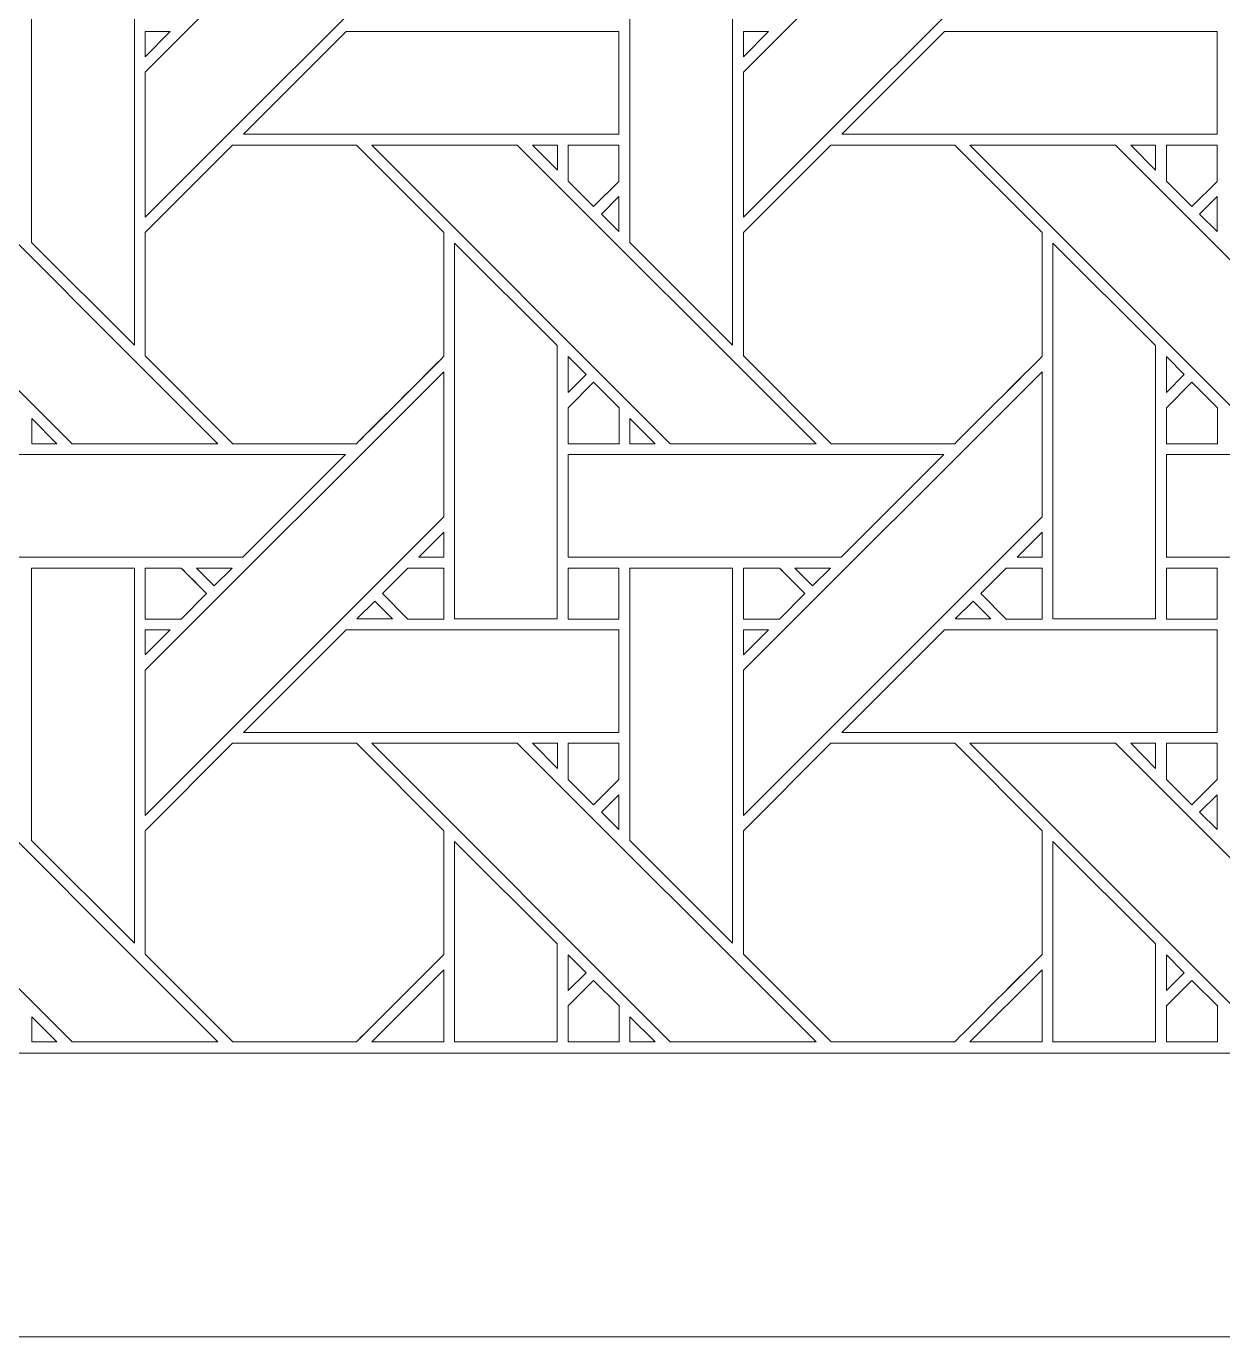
# Model space of a CAD drawing. Header units: inches. Extents: x 3.4 to 21.4, y 4.6 to 13.6.
# Drawn here: x 14.804 to 16.701, y 4.595 to 6.673 of the extents above; entities that cross this region are included whole.
import ezdxf

# ---------------------------------------------------------------- set-up
doc = ezdxf.new("R2010")
doc.units = ezdxf.units.IN
doc.header["$MEASUREMENT"] = 0
doc.layers.add('Design', color=7, linetype='Continuous', lineweight=0)

msp = doc.modelspace()

# ---------------------------------------------------------------- linework, layer by layer
at = {"layer": 'Design'}
for points, knots in [([(3.3829, 13.5948), (3.3829, 13.5948), (3.3829, 4.5948), (3.3829, 4.5948), (3.3829, 4.5948), (21.3829, 4.5948), (21.3829, 4.5948), (21.3829, 4.5948), (21.3829, 13.5948), (21.3829, 13.5948), (21.3829, 13.5948), (3.3829, 13.5948), (3.3829, 13.5948)], [0, 0, 0, 0, 1, 1, 1, 2, 2, 2, 3, 3, 3, 4, 4, 4, 4]), ([(3.8379, 13.1448), (3.8379, 13.1448), (3.8379, 5.0448), (3.8379, 5.0448), (3.8379, 5.0448), (20.9329, 5.0448), (20.9329, 5.0448), (20.9329, 5.0448), (20.9329, 13.1448), (20.9329, 13.1448), (20.9329, 13.1448), (3.8379, 13.1448), (3.8379, 13.1448)], [0, 0, 0, 0, 1, 1, 1, 2, 2, 2, 3, 3, 3, 4, 4, 4, 4]), ([(14.9922, 6.6007), (14.9922, 6.6007), (15.4659, 7.0743), (15.4659, 7.0743), (15.4659, 7.0743), (15.4659, 6.8442), (15.4659, 6.8442), (15.4659, 6.8442), (14.9922, 6.3706), (14.9922, 6.3706), (14.9922, 6.3706), (14.9922, 6.6007), (14.9922, 6.6007)], [0, 0, 0, 0, 1, 1, 1, 2, 2, 2, 3, 3, 3, 4, 4, 4, 4]), ([(15.941, 6.6007), (15.941, 6.6007), (16.4146, 7.0743), (16.4146, 7.0743), (16.4146, 7.0743), (16.4146, 6.8442), (16.4146, 6.8442), (16.4146, 6.8442), (15.941, 6.3706), (15.941, 6.3706), (15.941, 6.3706), (15.941, 6.6007), (15.941, 6.6007)], [0, 0, 0, 0, 1, 1, 1, 2, 2, 2, 3, 3, 3, 4, 4, 4, 4]), ([(14.9751, 6.7628), (14.9751, 6.7628), (14.9751, 6.1677), (14.9751, 6.1677), (14.9751, 6.1677), (14.8122, 6.3306), (14.8122, 6.3306), (14.8122, 6.3306), (14.8122, 6.7628), (14.8122, 6.7628), (14.8122, 6.7628), (14.9751, 6.7628), (14.9751, 6.7628)], [0, 0, 0, 0, 1, 1, 1, 2, 2, 2, 3, 3, 3, 4, 4, 4, 4]), ([(15.9238, 6.7628), (15.9238, 6.7628), (15.9238, 6.1677), (15.9238, 6.1677), (15.9238, 6.1677), (15.7609, 6.3306), (15.7609, 6.3306), (15.7609, 6.3306), (15.7609, 6.7628), (15.7609, 6.7628), (15.7609, 6.7628), (15.9238, 6.7628), (15.9238, 6.7628)], [0, 0, 0, 0, 1, 1, 1, 2, 2, 2, 3, 3, 3, 4, 4, 4, 4]), ([(15.0321, 6.6649), (15.0321, 6.6649), (14.9922, 6.625), (14.9922, 6.625), (14.9922, 6.625), (14.9922, 6.6649), (14.9922, 6.6649), (14.9922, 6.6649), (15.0321, 6.6649), (15.0321, 6.6649)], [0, 0, 0, 0, 1, 1, 1, 2, 2, 2, 3, 3, 3, 3]), ([(15.1481, 6.502), (15.1481, 6.502), (15.3109, 6.6648), (15.3109, 6.6648), (15.3109, 6.6648), (15.7434, 6.6648), (15.7434, 6.6648), (15.7434, 6.6648), (15.7434, 6.502), (15.7434, 6.502), (15.7434, 6.502), (15.1481, 6.502), (15.1481, 6.502)], [0, 0, 0, 0, 1, 1, 1, 2, 2, 2, 3, 3, 3, 4, 4, 4, 4]), ([(15.9808, 6.6649), (15.9808, 6.6649), (15.941, 6.625), (15.941, 6.625), (15.941, 6.625), (15.941, 6.6649), (15.941, 6.6649), (15.941, 6.6649), (15.9808, 6.6649), (15.9808, 6.6649)], [0, 0, 0, 0, 1, 1, 1, 2, 2, 2, 3, 3, 3, 3]), ([(16.0968, 6.502), (16.0968, 6.502), (16.2596, 6.6648), (16.2596, 6.6648), (16.2596, 6.6648), (16.6921, 6.6648), (16.6921, 6.6648), (16.6921, 6.6648), (16.6921, 6.502), (16.6921, 6.502), (16.6921, 6.502), (16.0968, 6.502), (16.0968, 6.502)], [0, 0, 0, 0, 1, 1, 1, 2, 2, 2, 3, 3, 3, 4, 4, 4, 4]), ([(14.4026, 6.4849), (14.4026, 6.4849), (14.6336, 6.4849), (14.6336, 6.4849), (14.6336, 6.4849), (15.1072, 6.0113), (15.1072, 6.0113), (15.1072, 6.0113), (14.8762, 6.0113), (14.8762, 6.0113), (14.8762, 6.0113), (14.4026, 6.4849), (14.4026, 6.4849)], [0, 0, 0, 0, 1, 1, 1, 2, 2, 2, 3, 3, 3, 4, 4, 4, 4]), ([(15.1309, 6.4849), (15.1309, 6.4849), (15.3271, 6.4849), (15.3271, 6.4849), (15.3271, 6.4849), (15.4659, 6.3462), (15.4659, 6.3462), (15.4659, 6.3462), (15.4659, 6.1499), (15.4659, 6.1499), (15.4481, 6.132), (15.3362, 6.0203), (15.3272, 6.0113), (15.3272, 6.0113), (15.1315, 6.0113), (15.1315, 6.0113), (15.1315, 6.0113), (14.9922, 6.1505), (14.9922, 6.1505), (14.9922, 6.1505), (14.9922, 6.3462), (14.9922, 6.3462), (14.9922, 6.3462), (15.1309, 6.4849), (15.1309, 6.4849)], [0, 0, 0, 0, 1, 1, 1, 2, 2, 2, 3, 3, 3, 4, 4, 4, 5, 5, 5, 6, 6, 6, 7, 7, 7, 8, 8, 8, 8]), ([(14.9922, 6.1505), (14.9922, 6.1505), (14.9922, 6.3462), (14.9922, 6.3462), (14.9922, 6.3462), (15.1309, 6.4849), (15.1309, 6.4849), (15.1309, 6.4849), (15.3271, 6.4849), (15.3271, 6.4849), (15.3271, 6.4849), (15.4659, 6.3462), (15.4659, 6.3462), (15.4659, 6.3462), (15.4659, 6.1499), (15.4659, 6.1499), (15.4474, 6.1313), (15.3357, 6.0197), (15.3272, 6.0113), (15.3272, 6.0113), (15.1315, 6.0113), (15.1315, 6.0113), (15.1315, 6.0113), (14.9922, 6.1505), (14.9922, 6.1505)], [0, 0, 0, 0, 1, 1, 1, 2, 2, 2, 3, 3, 3, 4, 4, 4, 5, 5, 5, 6, 6, 6, 7, 7, 7, 8, 8, 8, 8]), ([(15.3514, 6.4849), (15.3514, 6.4849), (15.5823, 6.4849), (15.5823, 6.4849), (15.5823, 6.4849), (16.056, 6.0113), (16.056, 6.0113), (16.056, 6.0113), (15.8249, 6.0113), (15.8249, 6.0113), (15.8249, 6.0113), (15.3514, 6.4849), (15.3514, 6.4849)], [0, 0, 0, 0, 1, 1, 1, 2, 2, 2, 3, 3, 3, 4, 4, 4, 4]), ([(15.6459, 6.4849), (15.6459, 6.4849), (15.6459, 6.4451), (15.6459, 6.4451), (15.6459, 6.4451), (15.6064, 6.4849), (15.6064, 6.4849), (15.6064, 6.4849), (15.6459, 6.4849), (15.6459, 6.4849)], [0, 0, 0, 0, 1, 1, 1, 2, 2, 2, 3, 3, 3, 3]), ([(15.7434, 6.4849), (15.7434, 6.4849), (15.7434, 6.4273), (15.7434, 6.4273), (15.7434, 6.4273), (15.7034, 6.3873), (15.7034, 6.3873), (15.7034, 6.3873), (15.6631, 6.4277), (15.6631, 6.4277), (15.6631, 6.4277), (15.6631, 6.4849), (15.6631, 6.4849), (15.6631, 6.4849), (15.7434, 6.4849), (15.7434, 6.4849)], [0, 0, 0, 0, 1, 1, 1, 2, 2, 2, 3, 3, 3, 4, 4, 4, 5, 5, 5, 5]), ([(15.7034, 6.3873), (15.7034, 6.3873), (15.6631, 6.4277), (15.6631, 6.4277), (15.6631, 6.4277), (15.6631, 6.4849), (15.6631, 6.4849), (15.6631, 6.4849), (15.7434, 6.4849), (15.7434, 6.4849), (15.7434, 6.4849), (15.7434, 6.4273), (15.7434, 6.4273), (15.7434, 6.4273), (15.7034, 6.3873), (15.7034, 6.3873)], [0, 0, 0, 0, 1, 1, 1, 2, 2, 2, 3, 3, 3, 4, 4, 4, 5, 5, 5, 5]), ([(16.0797, 6.4849), (16.0797, 6.4849), (16.2759, 6.4849), (16.2759, 6.4849), (16.2759, 6.4849), (16.4146, 6.3462), (16.4146, 6.3462), (16.4146, 6.3462), (16.4146, 6.1499), (16.4146, 6.1499), (16.3968, 6.132), (16.2849, 6.0203), (16.2759, 6.0113), (16.2759, 6.0113), (16.0802, 6.0113), (16.0802, 6.0113), (16.0802, 6.0113), (15.941, 6.1505), (15.941, 6.1505), (15.941, 6.1505), (15.941, 6.3462), (15.941, 6.3462), (15.941, 6.3462), (16.0797, 6.4849), (16.0797, 6.4849)], [0, 0, 0, 0, 1, 1, 1, 2, 2, 2, 3, 3, 3, 4, 4, 4, 5, 5, 5, 6, 6, 6, 7, 7, 7, 8, 8, 8, 8]), ([(15.941, 6.1505), (15.941, 6.1505), (15.941, 6.3462), (15.941, 6.3462), (15.941, 6.3462), (16.0797, 6.4849), (16.0797, 6.4849), (16.0797, 6.4849), (16.2759, 6.4849), (16.2759, 6.4849), (16.2759, 6.4849), (16.4146, 6.3462), (16.4146, 6.3462), (16.4146, 6.3462), (16.4146, 6.1499), (16.4146, 6.1499), (16.3967, 6.1319), (16.2848, 6.0202), (16.2759, 6.0113), (16.2759, 6.0113), (16.0802, 6.0113), (16.0802, 6.0113), (16.0802, 6.0113), (15.941, 6.1505), (15.941, 6.1505)], [0, 0, 0, 0, 1, 1, 1, 2, 2, 2, 3, 3, 3, 4, 4, 4, 5, 5, 5, 6, 6, 6, 7, 7, 7, 8, 8, 8, 8]), ([(16.3001, 6.4849), (16.3001, 6.4849), (16.531, 6.4849), (16.531, 6.4849), (16.531, 6.4849), (17.0047, 6.0113), (17.0047, 6.0113), (17.0047, 6.0113), (16.7737, 6.0113), (16.7737, 6.0113), (16.7737, 6.0113), (16.3001, 6.4849), (16.3001, 6.4849)], [0, 0, 0, 0, 1, 1, 1, 2, 2, 2, 3, 3, 3, 4, 4, 4, 4]), ([(16.5946, 6.4849), (16.5946, 6.4849), (16.5946, 6.4451), (16.5946, 6.4451), (16.5946, 6.4451), (16.5552, 6.4849), (16.5552, 6.4849), (16.5552, 6.4849), (16.5946, 6.4849), (16.5946, 6.4849)], [0, 0, 0, 0, 1, 1, 1, 2, 2, 2, 3, 3, 3, 3]), ([(16.6921, 6.4849), (16.6921, 6.4849), (16.6921, 6.4273), (16.6921, 6.4273), (16.6921, 6.4273), (16.6522, 6.3873), (16.6522, 6.3873), (16.6522, 6.3873), (16.6118, 6.4277), (16.6118, 6.4277), (16.6118, 6.4277), (16.6118, 6.4849), (16.6118, 6.4849), (16.6118, 6.4849), (16.6921, 6.4849), (16.6921, 6.4849)], [0, 0, 0, 0, 1, 1, 1, 2, 2, 2, 3, 3, 3, 4, 4, 4, 5, 5, 5, 5]), ([(16.6522, 6.3873), (16.6522, 6.3873), (16.6118, 6.4277), (16.6118, 6.4277), (16.6118, 6.4277), (16.6118, 6.4849), (16.6118, 6.4849), (16.6118, 6.4849), (16.6921, 6.4849), (16.6921, 6.4849), (16.6921, 6.4849), (16.6921, 6.4273), (16.6921, 6.4273), (16.6921, 6.4273), (16.6522, 6.3873), (16.6522, 6.3873)], [0, 0, 0, 0, 1, 1, 1, 2, 2, 2, 3, 3, 3, 4, 4, 4, 5, 5, 5, 5]), ([(15.7434, 6.4031), (15.7434, 6.4031), (15.7434, 6.3479), (15.7434, 6.3479), (15.7434, 6.3479), (15.7156, 6.3753), (15.7156, 6.3753), (15.7156, 6.3753), (15.7434, 6.4031), (15.7434, 6.4031)], [0, 0, 0, 0, 1, 1, 1, 2, 2, 2, 3, 3, 3, 3]), ([(16.6921, 6.4031), (16.6921, 6.4031), (16.6921, 6.3479), (16.6921, 6.3479), (16.6921, 6.3479), (16.6643, 6.3753), (16.6643, 6.3753), (16.6643, 6.3753), (16.6921, 6.4031), (16.6921, 6.4031)], [0, 0, 0, 0, 1, 1, 1, 2, 2, 2, 3, 3, 3, 3]), ([(15.6458, 6.1669), (15.6458, 6.1669), (15.6458, 5.7333), (15.6458, 5.7333), (15.6458, 5.7333), (15.483, 5.7333), (15.483, 5.7333), (15.483, 5.7333), (15.483, 6.3291), (15.483, 6.3291), (15.483, 6.3291), (15.6458, 6.1669), (15.6458, 6.1669)], [0, 0, 0, 0, 1, 1, 1, 2, 2, 2, 3, 3, 3, 4, 4, 4, 4]), ([(16.5945, 6.1669), (16.5945, 6.1669), (16.5945, 5.7333), (16.5945, 5.7333), (16.5945, 5.7333), (16.4317, 5.7333), (16.4317, 5.7333), (16.4317, 5.7333), (16.4317, 6.3291), (16.4317, 6.3291), (16.4317, 6.3291), (16.5945, 6.1669), (16.5945, 6.1669)], [0, 0, 0, 0, 1, 1, 1, 2, 2, 2, 3, 3, 3, 4, 4, 4, 4]), ([(15.6631, 6.0927), (15.6631, 6.0927), (15.6631, 6.1495), (15.6631, 6.1495), (15.6631, 6.1495), (15.6913, 6.1209), (15.6913, 6.1209), (15.6913, 6.1209), (15.6631, 6.0927), (15.6631, 6.0927)], [0, 0, 0, 0, 1, 1, 1, 2, 2, 2, 3, 3, 3, 3]), ([(16.6118, 6.1495), (16.6118, 6.1495), (16.64, 6.1209), (16.64, 6.1209), (16.64, 6.1209), (16.6118, 6.0927), (16.6118, 6.0927), (16.6118, 6.0927), (16.6118, 6.1495), (16.6118, 6.1495)], [0, 0, 0, 0, 1, 1, 1, 2, 2, 2, 3, 3, 3, 3]), ([(14.9922, 5.6519), (14.9922, 5.6519), (15.4659, 6.1255), (15.4659, 6.1255), (15.4659, 6.1255), (15.4659, 5.8955), (15.4659, 5.8955), (15.4659, 5.8955), (14.9922, 5.4218), (14.9922, 5.4218), (14.9922, 5.4218), (14.9922, 5.6519), (14.9922, 5.6519)], [0, 0, 0, 0, 1, 1, 1, 2, 2, 2, 3, 3, 3, 4, 4, 4, 4]), ([(15.941, 5.6519), (15.941, 5.6519), (16.4146, 6.1255), (16.4146, 6.1255), (16.4146, 6.1255), (16.4146, 5.8955), (16.4146, 5.8955), (16.4146, 5.8955), (15.941, 5.4218), (15.941, 5.4218), (15.941, 5.4218), (15.941, 5.6519), (15.941, 5.6519)], [0, 0, 0, 0, 1, 1, 1, 2, 2, 2, 3, 3, 3, 4, 4, 4, 4]), ([(15.6631, 6.011), (15.6631, 6.011), (15.6631, 6.0683), (15.6631, 6.0683), (15.6631, 6.0683), (15.7034, 6.1086), (15.7034, 6.1086), (15.7034, 6.1086), (15.7438, 6.0683), (15.7438, 6.0683), (15.7438, 6.0683), (15.7438, 6.011), (15.7438, 6.011), (15.7438, 6.011), (15.6631, 6.011), (15.6631, 6.011)], [0, 0, 0, 0, 1, 1, 1, 2, 2, 2, 3, 3, 3, 4, 4, 4, 5, 5, 5, 5]), ([(15.6631, 6.0683), (15.6631, 6.0683), (15.7034, 6.1086), (15.7034, 6.1086), (15.7034, 6.1086), (15.7438, 6.0683), (15.7438, 6.0683), (15.7438, 6.0683), (15.7438, 6.011), (15.7438, 6.011), (15.7438, 6.011), (15.6631, 6.011), (15.6631, 6.011), (15.6631, 6.011), (15.6631, 6.0683), (15.6631, 6.0683)], [0, 0, 0, 0, 1, 1, 1, 2, 2, 2, 3, 3, 3, 4, 4, 4, 5, 5, 5, 5]), ([(16.6118, 6.011), (16.6118, 6.011), (16.6118, 6.0683), (16.6118, 6.0683), (16.6118, 6.0683), (16.6522, 6.1086), (16.6522, 6.1086), (16.6522, 6.1086), (16.6925, 6.0683), (16.6925, 6.0683), (16.6925, 6.0683), (16.6925, 6.011), (16.6925, 6.011), (16.6925, 6.011), (16.6118, 6.011), (16.6118, 6.011)], [0, 0, 0, 0, 1, 1, 1, 2, 2, 2, 3, 3, 3, 4, 4, 4, 5, 5, 5, 5]), ([(16.6925, 6.0683), (16.6925, 6.0683), (16.6925, 6.011), (16.6925, 6.011), (16.6925, 6.011), (16.6118, 6.011), (16.6118, 6.011), (16.6118, 6.011), (16.6118, 6.0683), (16.6118, 6.0683), (16.6118, 6.0683), (16.6522, 6.1086), (16.6522, 6.1086), (16.6522, 6.1086), (16.6925, 6.0683), (16.6925, 6.0683)], [0, 0, 0, 0, 1, 1, 1, 2, 2, 2, 3, 3, 3, 4, 4, 4, 5, 5, 5, 5]), ([(14.852, 6.0112), (14.852, 6.0112), (14.8123, 6.0112), (14.8123, 6.0112), (14.8123, 6.0112), (14.8123, 6.051), (14.8123, 6.051), (14.8123, 6.051), (14.852, 6.0112), (14.852, 6.0112)], [0, 0, 0, 0, 1, 1, 1, 2, 2, 2, 3, 3, 3, 3]), ([(15.8007, 6.0112), (15.8007, 6.0112), (15.761, 6.0112), (15.761, 6.0112), (15.761, 6.0112), (15.761, 6.051), (15.761, 6.051), (15.761, 6.051), (15.8007, 6.0112), (15.8007, 6.0112)], [0, 0, 0, 0, 1, 1, 1, 2, 2, 2, 3, 3, 3, 3]), ([(14.7144, 5.8313), (14.7144, 5.8313), (14.7144, 5.994), (14.7144, 5.994), (14.7144, 5.994), (15.3101, 5.994), (15.3101, 5.994), (15.3101, 5.994), (15.1473, 5.8313), (15.1473, 5.8313), (15.1473, 5.8313), (14.7144, 5.8313), (14.7144, 5.8313)], [0, 0, 0, 0, 1, 1, 1, 2, 2, 2, 3, 3, 3, 4, 4, 4, 4]), ([(15.6631, 5.8313), (15.6631, 5.8313), (15.6631, 5.994), (15.6631, 5.994), (15.6631, 5.994), (16.2588, 5.994), (16.2588, 5.994), (16.2588, 5.994), (16.0961, 5.8313), (16.0961, 5.8313), (16.0961, 5.8313), (15.6631, 5.8313), (15.6631, 5.8313)], [0, 0, 0, 0, 1, 1, 1, 2, 2, 2, 3, 3, 3, 4, 4, 4, 4]), ([(16.6118, 5.8313), (16.6118, 5.8313), (16.6118, 5.994), (16.6118, 5.994), (16.6118, 5.994), (17.2075, 5.994), (17.2075, 5.994), (17.2075, 5.994), (17.0448, 5.8313), (17.0448, 5.8313), (17.0448, 5.8313), (16.6118, 5.8313), (16.6118, 5.8313)], [0, 0, 0, 0, 1, 1, 1, 2, 2, 2, 3, 3, 3, 4, 4, 4, 4]), ([(15.4261, 5.8313), (15.4261, 5.8313), (15.4659, 5.8711), (15.4659, 5.8711), (15.4659, 5.8711), (15.4659, 5.8313), (15.4659, 5.8313), (15.4659, 5.8313), (15.4261, 5.8313), (15.4261, 5.8313)], [0, 0, 0, 0, 1, 1, 1, 2, 2, 2, 3, 3, 3, 3]), ([(16.3748, 5.8313), (16.3748, 5.8313), (16.4146, 5.8711), (16.4146, 5.8711), (16.4146, 5.8711), (16.4146, 5.8313), (16.4146, 5.8313), (16.4146, 5.8313), (16.3748, 5.8313), (16.3748, 5.8313)], [0, 0, 0, 0, 1, 1, 1, 2, 2, 2, 3, 3, 3, 3]), ([(14.9751, 5.814), (14.9751, 5.814), (14.9751, 5.2189), (14.9751, 5.2189), (14.9751, 5.2189), (14.8122, 5.3818), (14.8122, 5.3818), (14.8122, 5.3818), (14.8122, 5.814), (14.8122, 5.814), (14.8122, 5.814), (14.9751, 5.814), (14.9751, 5.814)], [0, 0, 0, 0, 1, 1, 1, 2, 2, 2, 3, 3, 3, 4, 4, 4, 4]), ([(15.0493, 5.814), (15.0544, 5.8089), (15.0852, 5.7781), (15.0896, 5.7737), (15.0896, 5.7737), (15.0492, 5.7332), (15.0492, 5.7332), (15.0492, 5.7332), (14.9922, 5.7332), (14.9922, 5.7332), (14.9922, 5.7332), (14.9922, 5.814), (14.9922, 5.814), (14.9922, 5.814), (15.0493, 5.814), (15.0493, 5.814)], [0, 0, 0, 0, 1, 1, 1, 2, 2, 2, 3, 3, 3, 4, 4, 4, 5, 5, 5, 5]), ([(14.9922, 5.7332), (14.9922, 5.7332), (14.9922, 5.814), (14.9922, 5.814), (14.9922, 5.814), (15.0493, 5.814), (15.0493, 5.814), (15.0546, 5.8087), (15.0854, 5.7779), (15.0896, 5.7737), (15.0896, 5.7737), (15.0492, 5.7332), (15.0492, 5.7332), (15.0492, 5.7332), (14.9922, 5.7332), (14.9922, 5.7332)], [0, 0, 0, 0, 1, 1, 1, 2, 2, 2, 3, 3, 3, 4, 4, 4, 5, 5, 5, 5]), ([(15.0736, 5.814), (15.0736, 5.814), (15.1301, 5.814), (15.1301, 5.814), (15.1301, 5.814), (15.1018, 5.7859), (15.1018, 5.7859), (15.1018, 5.7859), (15.0736, 5.814), (15.0736, 5.814)], [0, 0, 0, 0, 1, 1, 1, 2, 2, 2, 3, 3, 3, 3]), ([(15.4659, 5.814), (15.4659, 5.814), (15.4659, 5.7332), (15.4659, 5.7332), (15.4659, 5.7332), (15.4088, 5.7332), (15.4088, 5.7332), (15.4088, 5.7332), (15.3684, 5.7736), (15.3684, 5.7736), (15.3684, 5.7736), (15.4089, 5.814), (15.4089, 5.814), (15.4089, 5.814), (15.4659, 5.814), (15.4659, 5.814)], [0, 0, 0, 0, 1, 1, 1, 2, 2, 2, 3, 3, 3, 4, 4, 4, 5, 5, 5, 5]), ([(15.3684, 5.7736), (15.3684, 5.7736), (15.4089, 5.814), (15.4089, 5.814), (15.4089, 5.814), (15.4659, 5.814), (15.4659, 5.814), (15.4659, 5.814), (15.4659, 5.7332), (15.4659, 5.7332), (15.4659, 5.7332), (15.4088, 5.7332), (15.4088, 5.7332), (15.4088, 5.7332), (15.3684, 5.7736), (15.3684, 5.7736)], [0, 0, 0, 0, 1, 1, 1, 2, 2, 2, 3, 3, 3, 4, 4, 4, 5, 5, 5, 5]), ([(15.7434, 5.814), (15.7434, 5.814), (15.7434, 5.7332), (15.7434, 5.7332), (15.7434, 5.7332), (15.6631, 5.7332), (15.6631, 5.7332), (15.6631, 5.7332), (15.6631, 5.814), (15.6631, 5.814), (15.6631, 5.814), (15.7434, 5.814), (15.7434, 5.814)], [0, 0, 0, 0, 1, 1, 1, 2, 2, 2, 3, 3, 3, 4, 4, 4, 4]), ([(15.6631, 5.7332), (15.6631, 5.7332), (15.6631, 5.814), (15.6631, 5.814), (15.6631, 5.814), (15.7434, 5.814), (15.7434, 5.814), (15.7434, 5.814), (15.7434, 5.7332), (15.7434, 5.7332), (15.7434, 5.7332), (15.6631, 5.7332), (15.6631, 5.7332)], [0, 0, 0, 0, 1, 1, 1, 2, 2, 2, 3, 3, 3, 4, 4, 4, 4]), ([(15.9238, 5.814), (15.9238, 5.814), (15.9238, 5.2189), (15.9238, 5.2189), (15.9238, 5.2189), (15.7609, 5.3818), (15.7609, 5.3818), (15.7609, 5.3818), (15.7609, 5.814), (15.7609, 5.814), (15.7609, 5.814), (15.9238, 5.814), (15.9238, 5.814)], [0, 0, 0, 0, 1, 1, 1, 2, 2, 2, 3, 3, 3, 4, 4, 4, 4]), ([(15.998, 5.814), (16.0032, 5.8089), (16.0339, 5.7781), (16.0384, 5.7737), (16.0384, 5.7737), (15.9979, 5.7332), (15.9979, 5.7332), (15.9979, 5.7332), (15.941, 5.7332), (15.941, 5.7332), (15.941, 5.7332), (15.941, 5.814), (15.941, 5.814), (15.941, 5.814), (15.998, 5.814), (15.998, 5.814)], [0, 0, 0, 0, 1, 1, 1, 2, 2, 2, 3, 3, 3, 4, 4, 4, 5, 5, 5, 5]), ([(15.941, 5.7332), (15.941, 5.7332), (15.941, 5.814), (15.941, 5.814), (15.941, 5.814), (15.998, 5.814), (15.998, 5.814), (16.0039, 5.8081), (16.0384, 5.7737), (16.0384, 5.7737), (16.0384, 5.7737), (15.9979, 5.7332), (15.9979, 5.7332), (15.9979, 5.7332), (15.941, 5.7332), (15.941, 5.7332)], [0, 0, 0, 0, 1, 1, 1, 2, 2, 2, 3, 3, 3, 4, 4, 4, 5, 5, 5, 5]), ([(16.0224, 5.814), (16.0224, 5.814), (16.0788, 5.814), (16.0788, 5.814), (16.0788, 5.814), (16.0506, 5.7859), (16.0506, 5.7859), (16.0506, 5.7859), (16.0224, 5.814), (16.0224, 5.814)], [0, 0, 0, 0, 1, 1, 1, 2, 2, 2, 3, 3, 3, 3]), ([(16.4146, 5.814), (16.4146, 5.814), (16.4146, 5.7332), (16.4146, 5.7332), (16.4146, 5.7332), (16.3575, 5.7332), (16.3575, 5.7332), (16.3575, 5.7332), (16.3172, 5.7736), (16.3172, 5.7736), (16.3172, 5.7736), (16.3576, 5.814), (16.3576, 5.814), (16.3576, 5.814), (16.4146, 5.814), (16.4146, 5.814)], [0, 0, 0, 0, 1, 1, 1, 2, 2, 2, 3, 3, 3, 4, 4, 4, 5, 5, 5, 5]), ([(16.3172, 5.7736), (16.3172, 5.7736), (16.3576, 5.814), (16.3576, 5.814), (16.3576, 5.814), (16.4146, 5.814), (16.4146, 5.814), (16.4146, 5.814), (16.4146, 5.7332), (16.4146, 5.7332), (16.4146, 5.7332), (16.3575, 5.7332), (16.3575, 5.7332), (16.3575, 5.7332), (16.3172, 5.7736), (16.3172, 5.7736)], [0, 0, 0, 0, 1, 1, 1, 2, 2, 2, 3, 3, 3, 4, 4, 4, 5, 5, 5, 5]), ([(16.6921, 5.814), (16.6921, 5.814), (16.6921, 5.7332), (16.6921, 5.7332), (16.6921, 5.7332), (16.6118, 5.7332), (16.6118, 5.7332), (16.6118, 5.7332), (16.6118, 5.814), (16.6118, 5.814), (16.6118, 5.814), (16.6921, 5.814), (16.6921, 5.814)], [0, 0, 0, 0, 1, 1, 1, 2, 2, 2, 3, 3, 3, 4, 4, 4, 4]), ([(16.6921, 5.814), (16.6921, 5.814), (16.6921, 5.7332), (16.6921, 5.7332), (16.6921, 5.7332), (16.6118, 5.7332), (16.6118, 5.7332), (16.6118, 5.7332), (16.6118, 5.814), (16.6118, 5.814), (16.6118, 5.814), (16.6921, 5.814), (16.6921, 5.814)], [0, 0, 0, 0, 1, 1, 1, 2, 2, 2, 3, 3, 3, 4, 4, 4, 4]), ([(15.3845, 5.7333), (15.3845, 5.7333), (15.3281, 5.7333), (15.3281, 5.7333), (15.3281, 5.7333), (15.3563, 5.7615), (15.3563, 5.7615), (15.3563, 5.7615), (15.3845, 5.7333), (15.3845, 5.7333)], [0, 0, 0, 0, 1, 1, 1, 2, 2, 2, 3, 3, 3, 3]), ([(16.3333, 5.7333), (16.3333, 5.7333), (16.2768, 5.7333), (16.2768, 5.7333), (16.2768, 5.7333), (16.305, 5.7615), (16.305, 5.7615), (16.305, 5.7615), (16.3333, 5.7333), (16.3333, 5.7333)], [0, 0, 0, 0, 1, 1, 1, 2, 2, 2, 3, 3, 3, 3]), ([(15.0321, 5.7161), (15.0321, 5.7161), (14.9922, 5.6763), (14.9922, 5.6763), (14.9922, 5.6763), (14.9922, 5.7161), (14.9922, 5.7161), (14.9922, 5.7161), (15.0321, 5.7161), (15.0321, 5.7161)], [0, 0, 0, 0, 1, 1, 1, 2, 2, 2, 3, 3, 3, 3]), ([(15.1481, 5.5533), (15.1481, 5.5533), (15.3109, 5.7161), (15.3109, 5.7161), (15.3109, 5.7161), (15.7434, 5.7161), (15.7434, 5.7161), (15.7434, 5.7161), (15.7434, 5.5533), (15.7434, 5.5533), (15.7434, 5.5533), (15.1481, 5.5533), (15.1481, 5.5533)], [0, 0, 0, 0, 1, 1, 1, 2, 2, 2, 3, 3, 3, 4, 4, 4, 4]), ([(15.9808, 5.7161), (15.9808, 5.7161), (15.941, 5.6763), (15.941, 5.6763), (15.941, 5.6763), (15.941, 5.7161), (15.941, 5.7161), (15.941, 5.7161), (15.9808, 5.7161), (15.9808, 5.7161)], [0, 0, 0, 0, 1, 1, 1, 2, 2, 2, 3, 3, 3, 3]), ([(16.2596, 5.7161), (16.2596, 5.7161), (16.6921, 5.7161), (16.6921, 5.7161), (16.6921, 5.7161), (16.6921, 5.5533), (16.6921, 5.5533), (16.6921, 5.5533), (16.0968, 5.5533), (16.0968, 5.5533), (16.0968, 5.5533), (16.2596, 5.7161), (16.2596, 5.7161)], [0, 0, 0, 0, 1, 1, 1, 2, 2, 2, 3, 3, 3, 4, 4, 4, 4]), ([(14.4026, 5.5362), (14.4026, 5.5362), (14.6336, 5.5362), (14.6336, 5.5362), (14.6336, 5.5362), (15.1072, 5.0625), (15.1072, 5.0625), (15.1072, 5.0625), (14.8762, 5.0625), (14.8762, 5.0625), (14.8762, 5.0625), (14.4026, 5.5362), (14.4026, 5.5362)], [0, 0, 0, 0, 1, 1, 1, 2, 2, 2, 3, 3, 3, 4, 4, 4, 4]), ([(15.1309, 5.5361), (15.1309, 5.5361), (15.3271, 5.5361), (15.3271, 5.5361), (15.3271, 5.5361), (15.4659, 5.3974), (15.4659, 5.3974), (15.4659, 5.3974), (15.4659, 5.2012), (15.4659, 5.2012), (15.4481, 5.1833), (15.3362, 5.0715), (15.3272, 5.0625), (15.3272, 5.0625), (15.1315, 5.0625), (15.1315, 5.0625), (15.1315, 5.0625), (14.9922, 5.2018), (14.9922, 5.2018), (14.9922, 5.2018), (14.9922, 5.3974), (14.9922, 5.3974), (14.9922, 5.3974), (15.1309, 5.5361), (15.1309, 5.5361)], [0, 0, 0, 0, 1, 1, 1, 2, 2, 2, 3, 3, 3, 4, 4, 4, 5, 5, 5, 6, 6, 6, 7, 7, 7, 8, 8, 8, 8]), ([(15.3272, 5.0625), (15.3272, 5.0625), (15.1315, 5.0625), (15.1315, 5.0625), (15.1315, 5.0625), (14.9922, 5.2018), (14.9922, 5.2018), (14.9922, 5.2018), (14.9922, 5.3974), (14.9922, 5.3974), (14.9922, 5.3974), (15.1309, 5.5361), (15.1309, 5.5361), (15.1309, 5.5361), (15.3271, 5.5361), (15.3271, 5.5361), (15.3271, 5.5361), (15.4659, 5.3974), (15.4659, 5.3974), (15.4659, 5.3974), (15.4659, 5.2012), (15.4659, 5.2012), (15.448, 5.1832), (15.3361, 5.0715), (15.3272, 5.0625)], [0, 0, 0, 0, 1, 1, 1, 2, 2, 2, 3, 3, 3, 4, 4, 4, 5, 5, 5, 6, 6, 6, 7, 7, 7, 8, 8, 8, 8]), ([(15.3514, 5.5362), (15.3514, 5.5362), (15.5823, 5.5362), (15.5823, 5.5362), (15.5823, 5.5362), (16.056, 5.0625), (16.056, 5.0625), (16.056, 5.0625), (15.8249, 5.0625), (15.8249, 5.0625), (15.8249, 5.0625), (15.3514, 5.5362), (15.3514, 5.5362)], [0, 0, 0, 0, 1, 1, 1, 2, 2, 2, 3, 3, 3, 4, 4, 4, 4]), ([(15.6459, 5.5362), (15.6459, 5.5362), (15.6459, 5.4963), (15.6459, 5.4963), (15.6459, 5.4963), (15.6064, 5.5362), (15.6064, 5.5362), (15.6064, 5.5362), (15.6459, 5.5362), (15.6459, 5.5362)], [0, 0, 0, 0, 1, 1, 1, 2, 2, 2, 3, 3, 3, 3]), ([(15.7434, 5.5361), (15.7434, 5.5361), (15.7434, 5.4786), (15.7434, 5.4786), (15.7434, 5.4786), (15.7034, 5.4386), (15.7034, 5.4386), (15.7034, 5.4386), (15.6631, 5.4789), (15.6631, 5.4789), (15.6631, 5.4789), (15.6631, 5.5361), (15.6631, 5.5361), (15.6631, 5.5361), (15.7434, 5.5361), (15.7434, 5.5361)], [0, 0, 0, 0, 1, 1, 1, 2, 2, 2, 3, 3, 3, 4, 4, 4, 5, 5, 5, 5]), ([(15.7034, 5.4386), (15.7034, 5.4386), (15.6631, 5.4789), (15.6631, 5.4789), (15.6631, 5.4789), (15.6631, 5.5361), (15.6631, 5.5361), (15.6631, 5.5361), (15.7434, 5.5361), (15.7434, 5.5361), (15.7434, 5.5361), (15.7434, 5.4786), (15.7434, 5.4786), (15.7434, 5.4786), (15.7034, 5.4386), (15.7034, 5.4386)], [0, 0, 0, 0, 1, 1, 1, 2, 2, 2, 3, 3, 3, 4, 4, 4, 5, 5, 5, 5]), ([(16.0797, 5.5361), (16.0797, 5.5361), (16.2759, 5.5361), (16.2759, 5.5361), (16.2759, 5.5361), (16.4146, 5.3974), (16.4146, 5.3974), (16.4146, 5.3974), (16.4146, 5.2012), (16.4146, 5.2012), (16.3968, 5.1833), (16.2849, 5.0715), (16.2759, 5.0625), (16.2759, 5.0625), (16.0802, 5.0625), (16.0802, 5.0625), (16.0802, 5.0625), (15.941, 5.2018), (15.941, 5.2018), (15.941, 5.2018), (15.941, 5.3974), (15.941, 5.3974), (15.941, 5.3974), (16.0797, 5.5361), (16.0797, 5.5361)], [0, 0, 0, 0, 1, 1, 1, 2, 2, 2, 3, 3, 3, 4, 4, 4, 5, 5, 5, 6, 6, 6, 7, 7, 7, 8, 8, 8, 8]), ([(16.2759, 5.0625), (16.2759, 5.0625), (16.0802, 5.0625), (16.0802, 5.0625), (16.0802, 5.0625), (15.941, 5.2018), (15.941, 5.2018), (15.941, 5.2018), (15.941, 5.3974), (15.941, 5.3974), (15.941, 5.3974), (16.0797, 5.5361), (16.0797, 5.5361), (16.0797, 5.5361), (16.2759, 5.5361), (16.2759, 5.5361), (16.2759, 5.5361), (16.4146, 5.3974), (16.4146, 5.3974), (16.4146, 5.3974), (16.4146, 5.2012), (16.4146, 5.2012), (16.3967, 5.1832), (16.2848, 5.0714), (16.2759, 5.0625)], [0, 0, 0, 0, 1, 1, 1, 2, 2, 2, 3, 3, 3, 4, 4, 4, 5, 5, 5, 6, 6, 6, 7, 7, 7, 8, 8, 8, 8]), ([(16.3001, 5.5362), (16.3001, 5.5362), (16.531, 5.5362), (16.531, 5.5362), (16.531, 5.5362), (17.0047, 5.0625), (17.0047, 5.0625), (17.0047, 5.0625), (16.7736, 5.0625), (16.7736, 5.0625), (16.7736, 5.0625), (16.3001, 5.5362), (16.3001, 5.5362)], [0, 0, 0, 0, 1, 1, 1, 2, 2, 2, 3, 3, 3, 4, 4, 4, 4]), ([(16.5946, 5.5362), (16.5946, 5.5362), (16.5946, 5.4963), (16.5946, 5.4963), (16.5946, 5.4963), (16.5552, 5.5362), (16.5552, 5.5362), (16.5552, 5.5362), (16.5946, 5.5362), (16.5946, 5.5362)], [0, 0, 0, 0, 1, 1, 1, 2, 2, 2, 3, 3, 3, 3]), ([(16.6921, 5.5361), (16.6921, 5.5361), (16.6921, 5.4786), (16.6921, 5.4786), (16.6921, 5.4786), (16.6522, 5.4386), (16.6522, 5.4386), (16.6522, 5.4386), (16.6118, 5.4789), (16.6118, 5.4789), (16.6118, 5.4789), (16.6118, 5.5361), (16.6118, 5.5361), (16.6118, 5.5361), (16.6921, 5.5361), (16.6921, 5.5361)], [0, 0, 0, 0, 1, 1, 1, 2, 2, 2, 3, 3, 3, 4, 4, 4, 5, 5, 5, 5]), ([(16.6522, 5.4386), (16.6522, 5.4386), (16.6118, 5.4789), (16.6118, 5.4789), (16.6118, 5.4789), (16.6118, 5.5361), (16.6118, 5.5361), (16.6118, 5.5361), (16.6921, 5.5361), (16.6921, 5.5361), (16.6921, 5.5361), (16.6921, 5.4786), (16.6921, 5.4786), (16.6921, 5.4786), (16.6522, 5.4386), (16.6522, 5.4386)], [0, 0, 0, 0, 1, 1, 1, 2, 2, 2, 3, 3, 3, 4, 4, 4, 5, 5, 5, 5]), ([(15.7434, 5.4543), (15.7434, 5.4543), (15.7434, 5.3992), (15.7434, 5.3992), (15.7434, 5.3992), (15.7156, 5.4266), (15.7156, 5.4266), (15.7156, 5.4266), (15.7434, 5.4543), (15.7434, 5.4543)], [0, 0, 0, 0, 1, 1, 1, 2, 2, 2, 3, 3, 3, 3]), ([(16.6921, 5.4543), (16.6921, 5.4543), (16.6921, 5.3992), (16.6921, 5.3992), (16.6921, 5.3992), (16.6643, 5.4266), (16.6643, 5.4266), (16.6643, 5.4266), (16.6921, 5.4543), (16.6921, 5.4543)], [0, 0, 0, 0, 1, 1, 1, 2, 2, 2, 3, 3, 3, 3]), ([(15.483, 5.0624), (15.483, 5.0624), (15.483, 5.3804), (15.483, 5.3804), (15.483, 5.3804), (15.6458, 5.2182), (15.6458, 5.2182), (15.6458, 5.2182), (15.6458, 5.0624), (15.6458, 5.0624), (15.6458, 5.0624), (15.483, 5.0624), (15.483, 5.0624)], [0, 0, 0, 0, 1, 1, 1, 2, 2, 2, 3, 3, 3, 4, 4, 4, 4]), ([(16.4317, 5.0624), (16.4317, 5.0624), (16.4317, 5.3804), (16.4317, 5.3804), (16.4317, 5.3804), (16.5945, 5.2182), (16.5945, 5.2182), (16.5945, 5.2182), (16.5945, 5.0624), (16.5945, 5.0624), (16.5945, 5.0624), (16.4317, 5.0624), (16.4317, 5.0624)], [0, 0, 0, 0, 1, 1, 1, 2, 2, 2, 3, 3, 3, 4, 4, 4, 4]), ([(15.6913, 5.1722), (15.6913, 5.1722), (15.6631, 5.144), (15.6631, 5.144), (15.6631, 5.144), (15.6631, 5.2007), (15.6631, 5.2007), (15.6631, 5.2007), (15.6913, 5.1722), (15.6913, 5.1722)], [0, 0, 0, 0, 1, 1, 1, 2, 2, 2, 3, 3, 3, 3]), ([(16.64, 5.1721), (16.64, 5.1721), (16.6118, 5.144), (16.6118, 5.144), (16.6118, 5.144), (16.6118, 5.2007), (16.6118, 5.2007), (16.6118, 5.2007), (16.64, 5.1721), (16.64, 5.1721)], [0, 0, 0, 0, 1, 1, 1, 2, 2, 2, 3, 3, 3, 3]), ([(15.4659, 5.1768), (15.4659, 5.1768), (15.4659, 5.0624), (15.4659, 5.0624), (15.4659, 5.0624), (15.3514, 5.0624), (15.3514, 5.0624), (15.3514, 5.0624), (15.4659, 5.1768), (15.4659, 5.1768)], [0, 0, 0, 0, 1, 1, 1, 2, 2, 2, 3, 3, 3, 3]), ([(16.4146, 5.1768), (16.4146, 5.1768), (16.4146, 5.0624), (16.4146, 5.0624), (16.4146, 5.0624), (16.3002, 5.0624), (16.3002, 5.0624), (16.3002, 5.0624), (16.4146, 5.1768), (16.4146, 5.1768)], [0, 0, 0, 0, 1, 1, 1, 2, 2, 2, 3, 3, 3, 3]), ([(15.6631, 5.0624), (15.6631, 5.0624), (15.6631, 5.1196), (15.6631, 5.1196), (15.6631, 5.1196), (15.7034, 5.1599), (15.7034, 5.1599), (15.7034, 5.1599), (15.7438, 5.1196), (15.7438, 5.1196), (15.7438, 5.1196), (15.7438, 5.0624), (15.7438, 5.0624), (15.7438, 5.0624), (15.6631, 5.0624), (15.6631, 5.0624)], [0, 0, 0, 0, 1, 1, 1, 2, 2, 2, 3, 3, 3, 4, 4, 4, 5, 5, 5, 5]), ([(15.6631, 5.0624), (15.6631, 5.0624), (15.6631, 5.1196), (15.6631, 5.1196), (15.6631, 5.1196), (15.7034, 5.1599), (15.7034, 5.1599), (15.7034, 5.1599), (15.7438, 5.1196), (15.7438, 5.1196), (15.7438, 5.1196), (15.7438, 5.0624), (15.7438, 5.0624), (15.7438, 5.0624), (15.6631, 5.0624), (15.6631, 5.0624)], [0, 0, 0, 0, 1, 1, 1, 2, 2, 2, 3, 3, 3, 4, 4, 4, 5, 5, 5, 5]), ([(16.6118, 5.0624), (16.6118, 5.0624), (16.6118, 5.1196), (16.6118, 5.1196), (16.6118, 5.1196), (16.6522, 5.1599), (16.6522, 5.1599), (16.6522, 5.1599), (16.6925, 5.1196), (16.6925, 5.1196), (16.6925, 5.1196), (16.6925, 5.0624), (16.6925, 5.0624), (16.6925, 5.0624), (16.6118, 5.0624), (16.6118, 5.0624)], [0, 0, 0, 0, 1, 1, 1, 2, 2, 2, 3, 3, 3, 4, 4, 4, 5, 5, 5, 5]), ([(16.6118, 5.0624), (16.6118, 5.0624), (16.6118, 5.1196), (16.6118, 5.1196), (16.6118, 5.1196), (16.6522, 5.1599), (16.6522, 5.1599), (16.6522, 5.1599), (16.6925, 5.1196), (16.6925, 5.1196), (16.6925, 5.1196), (16.6925, 5.0624), (16.6925, 5.0624), (16.6925, 5.0624), (16.6118, 5.0624), (16.6118, 5.0624)], [0, 0, 0, 0, 1, 1, 1, 2, 2, 2, 3, 3, 3, 4, 4, 4, 5, 5, 5, 5]), ([(14.852, 5.0625), (14.852, 5.0625), (14.8123, 5.0625), (14.8123, 5.0625), (14.8123, 5.0625), (14.8123, 5.1023), (14.8123, 5.1023), (14.8123, 5.1023), (14.852, 5.0625), (14.852, 5.0625)], [0, 0, 0, 0, 1, 1, 1, 2, 2, 2, 3, 3, 3, 3]), ([(15.8007, 5.0625), (15.8007, 5.0625), (15.761, 5.0625), (15.761, 5.0625), (15.761, 5.0625), (15.761, 5.1023), (15.761, 5.1023), (15.761, 5.1023), (15.8007, 5.0625), (15.8007, 5.0625)], [0, 0, 0, 0, 1, 1, 1, 2, 2, 2, 3, 3, 3, 3])]:
    msp.add_open_spline(points, degree=3, knots=knots, dxfattribs=at)

doc.saveas('drawing.dxf')
